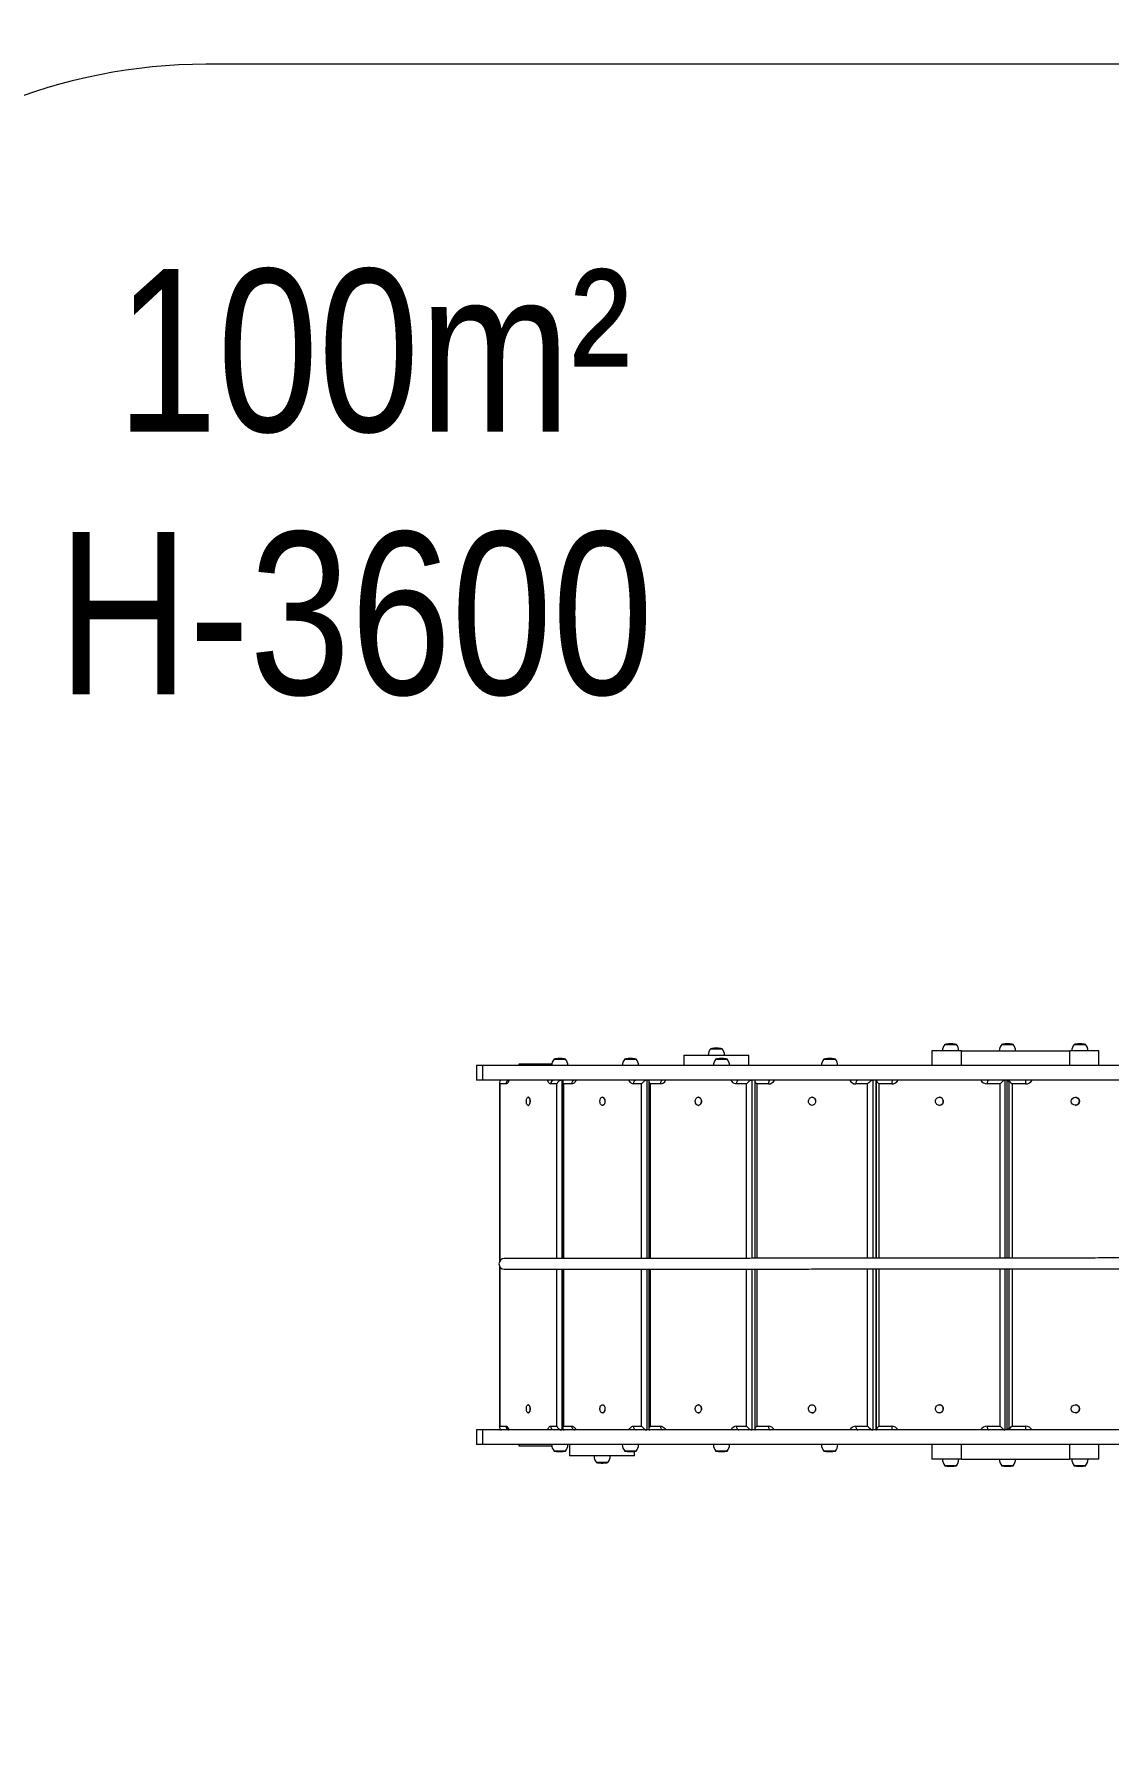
# Model space of a CAD drawing. Header units: millimetres. Extents: x -7447 to 8662, y -5576 to 6370.
# Drawn here: x -4359 to -2375, y 957 to 4134 of the extents above; entities that cross this region are included whole.
import ezdxf

# ---------------------------------------------------------------- set-up
doc = ezdxf.new("R2010")
doc.units = ezdxf.units.MM
for name, color, linetype in [('DiKom', 7, 'Continuous'), ('DIKOM_ЗОНА', 80, 'Continuous'), ('DIKOM_ОБЪЕКТ', 7, 'Continuous'), ('DIKOM_РАЗМЕР_ОБЪЕКТА', 7, 'Continuous')]:
    doc.layers.add(name, color=color, linetype=linetype)
doc.styles.add('style1', font='arial.ttf', dxfattribs={"width": 0.8})
doc.dimstyles.new('1-50', dxfattribs={"dimtxt": 300, "dimasz": 200, "dimexe": 100, "dimexo": 0, "dimgap": 100, "dimtad": 1, "dimdec": 0, "dimtxsty": 'style1', "dimcen": 0, "dimclrd": 7, "dimclre": 7, "dimadec": 1, "dimazin": 2, "dimtfac": 1, "dimtdec": 0, "dimtmove": 1, "dimatfit": 3, "dimfxl": 0, "dimlwd": 25, "dimlwe": 18, "dimarcsym": 0})

# ---------------------------------------------------------------- blocks, each defined once
blk = doc.blocks.new('*D10')
at = {"color": 7, "linetype": 'Continuous', "lineweight": 18, "transparency": 16777216}
for p, q in [((-5489.7, 240.8), (-5489.7, 4573.5)), ((4778.2, -2126.8), (4778.2, 4573.5))]:
    blk.add_line(p, q, dxfattribs=at)
at = {"color": 7, "linetype": 'Continuous', "lineweight": 25, "transparency": 16777216}
blk.add_line((4578.2, 4473.5), (-5289.7, 4473.5), dxfattribs=at)
at = {"color": 7, "linetype": 'Continuous', "transparency": 16777216}
for points in [[(-5289.7, 4506.8), (-5289.7, 4440.2), (-5489.7, 4473.5)], [(4578.2, 4506.8), (4578.2, 4440.2), (4778.2, 4473.5)]]:
    blk.add_solid(points, dxfattribs=at)
at = {"layer": 'Defpoints', "color": 0, "linetype": 'Continuous', "transparency": 16777216}
for p in [(-5489.7, 4473.5), (-5489.7, 240.8), (4778.2, -2126.8)]:
    blk.add_point(p, dxfattribs=at)
at = {"color": 0, "linetype": 'Continuous', "lineweight": 15, "transparency": 16777216, "insert": (-777.3, 4726.8), "char_height": 300, "attachment_point": 5, "style": 'style1'}
blk.add_mtext('10300', dxfattribs=at)
blk = doc.blocks.new('*D12')
at = {"layer": 'Defpoints', "color": 0, "transparency": 16777216}
for p in [(-7446.9, 5919.7), (-7446.9, 736.9), (6905.5, -2412.7)]:
    blk.add_point(p, dxfattribs=at)
at = {"layer": 'DiKom', "color": 7, "lineweight": 18, "transparency": 16777216}
for p, q in [((-7446.9, 736.9), (-7446.9, 6019.7)), ((6905.5, -2412.7), (6905.5, 6019.7))]:
    blk.add_line(p, q, dxfattribs=at)
at = {"layer": 'DiKom', "color": 7, "lineweight": 25, "transparency": 16777216}
blk.add_line((6705.5, 5919.7), (-7246.9, 5919.7), dxfattribs=at)
at = {"layer": 'DiKom', "color": 7, "transparency": 16777216}
for points in [[(-7246.9, 5953.1), (-7246.9, 5886.4), (-7446.9, 5919.7)], [(6705.5, 5953.1), (6705.5, 5886.4), (6905.5, 5919.7)]]:
    blk.add_solid(points, dxfattribs=at)
at = {"layer": 'DiKom', "color": 0, "transparency": 16777216, "insert": (-918.3, 6173), "char_height": 300, "attachment_point": 5, "style": 'style1'}
blk.add_mtext('14300', dxfattribs=at)

msp = doc.modelspace()

# ---------------------------------------------------------------- linework, layer by layer
at = {"layer": 'DIKOM_ЗОНА', "color": 3, "lineweight": 15}
msp.add_lwpolyline([(157.5, -4749, -0.364261), (-827.5, -5576.4), (-2805.5, -5576.4, -0.414214), (-3805.5, -4576.4), (-3805.5, -3979.7, 0.191927), (-4079.6, -3291.9, -0.113278), (-4493.2, -2590.6, 0.326818), (-5446.4, -1893.1), (-6446.9, -1893.1, -0.414214), (-7446.9, -893.1), (-7446.9, 736.9, -0.414214), (-6446.9, 1736.9), (-6042.4, 1736.9, 0.414214), (-5042.4, 2736.9), (-5042.4, 3079.9, -0.414214), (-4042.4, 4079.9), (46.4, 4079.9, 0.279007)], format="xyb", dxfattribs=at)
at = {"layer": 'DIKOM_ОБЪЕКТ', "color": 7, "linetype": 'Continuous', "lineweight": 15}
for p, q in [((-3110.1, 2261), (-3088.5, 2261)), ((-3097.8, 2262), (-3100.7, 2262)), ((-2701.3, 2256.9), (-2701.3, 2229.9)), ((-2646.2, 2256.9), (-2701.3, 2256.9)), ((-2677.3, 2268.9), (-2667, 2268.9)), ((-2665.1, 2270), (-2668, 2270)), ((-2667, 2268.9), (-2655.7, 2268.9)), ((-2646.2, 2229.9), (-2646.2, 2256.9)), ((-2646.2, 2256.9), (-2446.4, 2256.9)), ((-2572.5, 2268.9), (-2563, 2268.9)), ((-2560.2, 2270), (-2563.2, 2270)), ((-2563, 2268.9), (-2550.9, 2268.9)), ((-2446.4, 2229.9), (-2446.4, 2256.9)), ((-2393.1, 2256.9), (-2446.4, 2256.9)), ((-2438.7, 2268.9), (-2429.2, 2268.9)), ((-2426.4, 2270), (-2429.3, 2270)), ((-2429.2, 2268.9), (-2417.1, 2268.9)), ((-2393.1, 2229.9), (-2393.1, 2256.9)), ((-3542.4, 2229.9), (-3542.4, 2202.9)), ((-3530.8, 2229.9), (-3542.4, 2229.9)), ((-3530.8, 2202.9), (-3530.8, 2229.9)), ((-2329.3, 2229.9), (-3530.8, 2229.9)), ((-3463.4, 2232.9), (-3403.2, 2232.9)), ((-3463.4, 2229.9), (-3463.4, 2232.9)), ((-3399.2, 2241.9), (-3389.3, 2241.9)), ((-3387, 2243), (-3389.9, 2243)), ((-3389.3, 2241.9), (-3377.6, 2241.9)), ((-3268.9, 2241.9), (-3260.2, 2241.9)), ((-3260.2, 2241.9), (-3247.3, 2241.9)), ((-3256.6, 2243), (-3259.6, 2243)), ((-3159.3, 2249), (-3159.3, 2229.9)), ((-3159.3, 2249), (-3155.4, 2249)), ((-3155.4, 2249), (-3039.3, 2249)), ((-3100.6, 2241.9), (-3088.7, 2241.9)), ((-3088.3, 2243), (-3091.3, 2243)), ((-3088.7, 2241.9), (-3079, 2241.9)), ((-3039.3, 2229.9), (-3039.3, 2249)), ((-2900.9, 2241.9), (-2892.8, 2241.9)), ((-2892.8, 2241.9), (-2879.3, 2241.9)), ((-2888.6, 2243), (-2891.5, 2243)), ((-3530.8, 2202.9), (-3542.4, 2202.9)), ((-2329.3, 2202.9), (-3530.8, 2202.9)), ((-3499.8, 2199), (-3499.8, 1868.1)), ((-3488, 2195.9), (-3499.1, 2195.9)), ((-3499.1, 2195.9), (-3499.1, 1869.3)), ((-3394.2, 2195.9), (-3405.3, 2195.9)), ((-3394.2, 1873.6), (-3394.2, 2195.9)), ((-3384.8, 2202.9), (-3384.8, 1873.6)), ((-3383.1, 2200.2), (-3383.1, 1873.6)), ((-3366.4, 2195.9), (-3381.7, 2195.9)), ((-3381.7, 2195.9), (-3381.7, 1873.6)), ((-3237.4, 2195.9), (-3252.7, 2195.9)), ((-3237.4, 1873.7), (-3237.4, 2195.9)), ((-3227.6, 2202.9), (-3227.6, 1873.8)), ((-3223.9, 2201.2), (-3223.9, 1873.8)), ((-3202.7, 2195.9), (-3221.5, 2195.9)), ((-3221.5, 2195.9), (-3221.5, 1873.8)), ((-3043.6, 2195.9), (-3062.4, 2195.9)), ((-3043.6, 1873.9), (-3043.6, 2195.9)), ((-3033.7, 2202.9), (-3033.7, 1873.9)), ((-3028.3, 2202), (-3028.3, 1873.9)), ((-3003.1, 2195.9), (-3024.8, 2195.9)), ((-3024.8, 2195.9), (-3024.8, 1873.9)), ((-2820, 2195.9), (-2841.7, 2195.9)), ((-2820, 1874.1), (-2820, 2195.9)), ((-2810.4, 2202.9), (-2810.4, 1874.2)), ((-2804, 1874.2), (-2804, 2202.9)), ((-2803.9, 2202.6), (-2803.9, 1874.2)), ((-2775.4, 2195.9), (-2799.1, 2195.9)), ((-2799.1, 2195.9), (-2799.1, 1874.2)), ((-2575.3, 2195.9), (-2599.1, 2195.9)), ((-2575.3, 1874.4), (-2575.3, 2195.9)), ((-2566.5, 2202.9), (-2566.5, 1874.4)), ((-2562.4, 1874.4), (-2562.4, 2202.9)), ((-2562, 1874.4), (-2562, 2202.6)), ((-2562, 2202.6), (-2559.3, 2202.6)), ((-2559.3, 2202.9), (-2559.3, 1874.4)), ((-2528.4, 2195.9), (-2553.2, 2195.9)), ((-2553.2, 2195.9), (-2553.2, 1874.4)), ((-3446.6, 2171.4), (-3446.9, 2171.4)), ((-3309.6, 2171.4), (-3309.8, 2171.4)), ((-3132.5, 2171.4), (-3132.7, 2171.4)), ((-2922.4, 2171.4), (-2922.6, 2171.4)), ((-2687.2, 2171.4), (-2687.3, 2171.4)), ((-2436.2, 2171.4), (-2436.2, 2171.4)), ((-3446.9, 2156.4), (-3446.6, 2156.4)), ((-3309.8, 2156.4), (-3309.6, 2156.4)), ((-3132.7, 2156.4), (-3132.5, 2156.4)), ((-2922.6, 2156.4), (-2922.4, 2156.4)), ((-2687.3, 2156.4), (-2687.2, 2156.4)), ((-2436.2, 2156.4), (-2436.2, 2156.4)), ((-3499.8, 1859.1), (-3499.8, 1560.8)), ((-3499.1, 1857.9), (-3499.1, 1563.9)), ((-3394.2, 1563.9), (-3394.2, 1853.8)), ((-3384.8, 1853.8), (-3384.8, 1556.9)), ((-3383.1, 1853.8), (-3383.1, 1559.7)), ((-3381.7, 1853.8), (-3381.7, 1563.9)), ((-3237.4, 1563.9), (-3237.4, 1853.9)), ((-3227.6, 1854), (-3227.6, 1556.9)), ((-3223.9, 1854), (-3223.9, 1558.7)), ((-3221.5, 1854), (-3221.5, 1563.9)), ((-3043.6, 1563.9), (-3043.6, 1854.1)), ((-3033.7, 1854.1), (-3033.7, 1556.9)), ((-3028.3, 1854.1), (-3028.3, 1557.9)), ((-3024.8, 1854.1), (-3024.8, 1563.9)), ((-2820, 1563.9), (-2820, 1854.3)), ((-2810.4, 1854.4), (-2810.4, 1556.9)), ((-2804, 1556.9), (-2804, 1854.4)), ((-2803.9, 1854.4), (-2803.9, 1557.3)), ((-2799.1, 1854.4), (-2799.1, 1563.9)), ((-2575.3, 1563.9), (-2575.3, 1854.6)), ((-2566.5, 1854.6), (-2566.5, 1556.9)), ((-2562.4, 1556.9), (-2562.4, 1854.6)), ((-2562, 1557.3), (-2562, 1854.6)), ((-2559.3, 1854.6), (-2559.3, 1557)), ((-2553.2, 1854.6), (-2553.2, 1563.9)), ((-3446.6, 1603.4), (-3446.9, 1603.4)), ((-3309.6, 1603.4), (-3309.8, 1603.4)), ((-3132.5, 1603.4), (-3132.7, 1603.4)), ((-2922.4, 1603.4), (-2922.6, 1603.4)), ((-2687.2, 1603.4), (-2687.3, 1603.4)), ((-2436.2, 1603.4), (-2436.2, 1603.4)), ((-3542.4, 1556.9), (-3542.4, 1529.9)), ((-3530.8, 1556.9), (-3542.4, 1556.9)), ((-3530.8, 1529.9), (-3530.8, 1556.9)), ((-2329.3, 1556.9), (-3530.8, 1556.9)), ((-3499.1, 1563.9), (-3488, 1563.9)), ((-3446.9, 1588.4), (-3446.6, 1588.4)), ((-3405.3, 1563.9), (-3394.2, 1563.9)), ((-3381.7, 1563.9), (-3366.4, 1563.9)), ((-3309.8, 1588.4), (-3309.6, 1588.4)), ((-3252.7, 1563.9), (-3237.4, 1563.9)), ((-3221.5, 1563.9), (-3202.7, 1563.9)), ((-3132.7, 1588.4), (-3132.5, 1588.4)), ((-3062.4, 1563.9), (-3043.6, 1563.9)), ((-3024.8, 1563.9), (-3003.1, 1563.9)), ((-2922.6, 1588.4), (-2922.4, 1588.4)), ((-2841.7, 1563.9), (-2820, 1563.9)), ((-2799.1, 1563.9), (-2775.4, 1563.9)), ((-2687.3, 1588.4), (-2687.2, 1588.4)), ((-2599.1, 1563.9), (-2575.3, 1563.9)), ((-2559.3, 1557.3), (-2562, 1557.3)), ((-2553.2, 1563.9), (-2528.4, 1563.9)), ((-2436.2, 1588.4), (-2436.2, 1588.4)), ((-3530.8, 1529.9), (-3542.4, 1529.9)), ((-2329.3, 1529.9), (-3530.8, 1529.9)), ((-3463.4, 1526.9), (-3463.4, 1529.9)), ((-3403.2, 1526.9), (-3463.4, 1526.9)), ((-3370.3, 1529.9), (-3370.3, 1508.9)), ((-2701.3, 1529.9), (-2701.3, 1502.9)), ((-2646.2, 1502.9), (-2646.2, 1529.9)), ((-2446.4, 1502.9), (-2446.4, 1529.9)), ((-2393.1, 1502.9), (-2393.1, 1529.9)), ((-3377.6, 1517.9), (-3399.2, 1517.9)), ((-3389.9, 1516.9), (-3387, 1516.9)), ((-3250.3, 1508.9), (-3370.3, 1508.9)), ((-3299.5, 1496.9), (-3321.1, 1496.9)), ((-3311.8, 1495.9), (-3308.8, 1495.9)), ((-3247.3, 1517.9), (-3268.9, 1517.9)), ((-3259.6, 1516.9), (-3256.6, 1516.9)), ((-3250.3, 1508.9), (-3250.3, 1517.4)), ((-3079, 1517.9), (-3100.6, 1517.9)), ((-3091.3, 1516.9), (-3088.3, 1516.9)), ((-2879.3, 1517.9), (-2900.9, 1517.9)), ((-2891.5, 1516.9), (-2888.6, 1516.9)), ((-2646.2, 1502.9), (-2701.3, 1502.9)), ((-2646.2, 1502.9), (-2446.4, 1502.9)), ((-2393.1, 1502.9), (-2446.4, 1502.9)), ((-2655.7, 1490.9), (-2677.3, 1490.9)), ((-2668, 1489.9), (-2665.1, 1489.9)), ((-2550.9, 1490.9), (-2572.5, 1490.9)), ((-2563.2, 1489.9), (-2560.2, 1489.9)), ((-2417.1, 1490.9), (-2438.7, 1490.9)), ((-2429.3, 1489.9), (-2426.4, 1489.9))]:
    msp.add_line(p, q, dxfattribs=at)
at = {"layer": 'DIKOM_ОБЪЕКТ', "color": 7, "linetype": 'Continuous', "lineweight": 15, "flags": 128}
for points in [[(-3482.3, 2202.9), (-3482.6, 2202.1), (-3483.3, 2200.3), (-3484.1, 2198.8), (-3485, 2197.6), (-3485.9, 2196.7), (-3486.9, 2196.1), (-3488, 2195.9)], [(-3405.3, 2195.9), (-3406.3, 2196.1), (-3407.3, 2196.7), (-3408.3, 2197.6), (-3409.2, 2198.8), (-3410, 2200.3), (-3410.7, 2202.1), (-3410.9, 2202.9)], [(-3360.8, 2202.9), (-3361.9, 2202.8), (-3363, 2202.4), (-3363.9, 2201.8), (-3364.8, 2200.9), (-3365.5, 2199.8), (-3366, 2198.6), (-3366.3, 2197.3), (-3366.4, 2195.9)], [(-3358.6, 2202.9), (-3359, 2202.1), (-3359.9, 2200.3), (-3361, 2198.8), (-3362.2, 2197.6), (-3363.6, 2196.7), (-3365, 2196.1), (-3366.4, 2195.9)], [(-3252.7, 2195.9), (-3254.2, 2196.1), (-3255.6, 2196.7), (-3256.9, 2197.6), (-3258.1, 2198.8), (-3259.2, 2200.3), (-3260.1, 2202.1), (-3260.5, 2202.9)], [(-3247.2, 2202.9), (-3248.3, 2202.8), (-3249.3, 2202.4), (-3250.3, 2201.8), (-3251.1, 2200.9), (-3251.8, 2199.8), (-3252.3, 2198.6), (-3252.6, 2197.3), (-3252.7, 2195.9)], [(-3198.1, 2202.9), (-3199, 2202.8), (-3199.8, 2202.4), (-3200.6, 2201.8), (-3201.3, 2200.9), (-3201.9, 2199.8), (-3202.3, 2198.6), (-3202.6, 2197.3), (-3202.7, 2195.9)], [(-3062.4, 2195.9), (-3064.2, 2196.1), (-3065.9, 2196.7), (-3067.5, 2197.6), (-3069, 2198.8), (-3070.4, 2200.3), (-3071.6, 2202.1), (-3072, 2202.9)], [(-3057.8, 2202.9), (-3058.7, 2202.8), (-3059.6, 2202.4), (-3060.4, 2201.8), (-3061.1, 2200.9), (-3061.6, 2199.8), (-3062.1, 2198.6), (-3062.3, 2197.3), (-3062.4, 2195.9)], [(-2999.6, 2202.9), (-3000.3, 2202.8), (-3001, 2202.4), (-3001.6, 2201.8), (-3002.1, 2200.9), (-3002.5, 2199.8), (-3002.8, 2198.6), (-3003, 2197.3), (-3003.1, 2195.9)], [(-2838.2, 2202.9), (-2838.9, 2202.8), (-2839.5, 2202.4), (-2840.1, 2201.8), (-2840.7, 2200.9), (-2841.1, 2199.8), (-2841.4, 2198.6), (-2841.6, 2197.3), (-2841.7, 2195.9)], [(-2773.2, 2202.9), (-2773.6, 2202.8), (-2774.1, 2202.4), (-2774.4, 2201.8), (-2774.8, 2200.9), (-2775.1, 2199.8), (-2775.3, 2198.6), (-2775.4, 2197.3), (-2775.4, 2195.9)], [(-2596.8, 2202.9), (-2597.3, 2202.8), (-2597.7, 2202.4), (-2598.1, 2201.8), (-2598.4, 2200.9), (-2598.7, 2199.8), (-2598.9, 2198.6), (-2599, 2197.3), (-2599.1, 2195.9)], [(-2527.5, 2202.9), (-2527.7, 2202.8), (-2527.9, 2202.4), (-2528, 2201.8), (-2528.2, 2200.9), (-2528.3, 2199.8), (-2528.4, 2198.6), (-2528.4, 2197.3), (-2528.4, 2195.9)], [(-3443.7, 2165.8), (-3443.6, 2164.2), (-3443.7, 2162.6), (-3443.9, 2161), (-3444.2, 2159.6), (-3444.7, 2158.4), (-3445.3, 2157.4), (-3445.9, 2156.8), (-3446.6, 2156.5), (-3447.4, 2156.5), (-3448.1, 2156.9), (-3448.7, 2157.6), (-3449.3, 2158.6), (-3449.7, 2159.8), (-3450.1, 2161.3), (-3450.2, 2162.9), (-3450.3, 2164.5), (-3450.1, 2166.1), (-3449.8, 2167.6), (-3449.4, 2168.9), (-3448.9, 2170), (-3448.3, 2170.8), (-3447.6, 2171.3), (-3446.9, 2171.4), (-3446.1, 2171.2), (-3445.5, 2170.7), (-3444.9, 2169.8), (-3444.3, 2168.7), (-3444, 2167.3), (-3443.7, 2165.8)], [(-3446.6, 2171.4), (-3446.6, 2171.4), (-3445.9, 2171.2), (-3445.2, 2170.7), (-3444.6, 2169.8), (-3444, 2168.7), (-3443.7, 2167.3), (-3443.4, 2165.8)], [(-3443.4, 2165.8), (-3443.3, 2164.2), (-3443.4, 2162.6), (-3443.6, 2161), (-3443.9, 2159.6), (-3444.4, 2158.4), (-3445, 2157.4), (-3445.6, 2156.8), (-3446.3, 2156.5), (-3446.6, 2156.4)], [(-3306.2, 2168.5), (-3305.7, 2167.2), (-3305.4, 2165.6), (-3305.2, 2164), (-3305.3, 2162.4), (-3305.6, 2160.9), (-3306.1, 2159.5), (-3306.8, 2158.3), (-3307.6, 2157.3), (-3308.5, 2156.7), (-3309.5, 2156.4), (-3310.5, 2156.5), (-3311.5, 2156.9), (-3312.3, 2157.7), (-3313.1, 2158.7), (-3313.7, 2160), (-3314.1, 2161.5), (-3314.4, 2163), (-3314.4, 2164.7), (-3314.2, 2166.2), (-3313.8, 2167.7), (-3313.2, 2169), (-3312.4, 2170.1), (-3311.6, 2170.9), (-3310.6, 2171.3), (-3309.6, 2171.4), (-3308.6, 2171.2), (-3307.7, 2170.6), (-3306.9, 2169.7), (-3306.2, 2168.5)], [(-3305.9, 2168.5), (-3305.4, 2167.2), (-3305.1, 2165.6), (-3305, 2164), (-3305.1, 2162.4), (-3305.4, 2160.9), (-3305.9, 2159.5), (-3306.5, 2158.3), (-3307.4, 2157.3), (-3308.3, 2156.7), (-3309.3, 2156.4), (-3309.6, 2156.4)], [(-3128.2, 2168.4), (-3127.6, 2166.9), (-3127.2, 2165.4), (-3127.1, 2163.8), (-3127.2, 2162.2), (-3127.7, 2160.7), (-3128.3, 2159.3), (-3129.2, 2158.1), (-3130.2, 2157.2), (-3131.3, 2156.7), (-3132.5, 2156.4), (-3133.8, 2156.6), (-3134.9, 2157), (-3136, 2157.8), (-3136.9, 2158.9), (-3137.6, 2160.2), (-3138.1, 2161.7), (-3138.4, 2163.3), (-3138.4, 2164.9), (-3138.1, 2166.5), (-3137.5, 2167.9), (-3136.8, 2169.2), (-3135.8, 2170.2), (-3134.7, 2171), (-3133.6, 2171.4), (-3132.3, 2171.4), (-3131.1, 2171.1), (-3130, 2170.5), (-3129, 2169.6), (-3128.2, 2168.4)], [(-3128, 2168.4), (-3127.3, 2166.9), (-3127, 2165.4), (-3126.9, 2163.8), (-3127, 2162.2), (-3127.4, 2160.7), (-3128.1, 2159.3), (-3128.9, 2158.1), (-3130, 2157.2), (-3131.1, 2156.7), (-3132.3, 2156.4), (-3132.5, 2156.4)], [(-2917.2, 2168.2), (-2916.5, 2166.8), (-2916.1, 2165.3), (-2916, 2163.6), (-2916.3, 2162), (-2916.8, 2160.5), (-2917.5, 2159.2), (-2918.5, 2158), (-2919.7, 2157.2), (-2921.1, 2156.6), (-2922.5, 2156.4), (-2923.9, 2156.6), (-2925.2, 2157.1), (-2926.4, 2157.9), (-2927.4, 2159), (-2928.3, 2160.3), (-2928.8, 2161.8), (-2929, 2163.4), (-2929, 2165), (-2928.6, 2166.6), (-2928, 2168), (-2927.1, 2169.3), (-2926, 2170.3), (-2924.7, 2171), (-2923.4, 2171.4), (-2922, 2171.4), (-2920.6, 2171.1), (-2919.3, 2170.4), (-2918.2, 2169.5), (-2917.2, 2168.2)], [(-2917.1, 2168.2), (-2916.4, 2166.8), (-2916, 2165.3), (-2915.9, 2163.6), (-2916.1, 2162), (-2916.6, 2160.5), (-2917.4, 2159.2), (-2918.4, 2158), (-2919.6, 2157.2), (-2920.9, 2156.6), (-2922.3, 2156.4), (-2922.4, 2156.4)], [(-2680.3, 2164.9), (-2680.3, 2163.3), (-2680.6, 2161.7), (-2681.2, 2160.2), (-2682.1, 2158.9), (-2683.2, 2157.8), (-2684.6, 2157), (-2686.1, 2156.6), (-2687.6, 2156.4), (-2689.1, 2156.7), (-2690.6, 2157.2), (-2691.9, 2158.1), (-2692.9, 2159.3), (-2693.7, 2160.7), (-2694.3, 2162.2), (-2694.5, 2163.8), (-2694.3, 2165.4), (-2693.9, 2167), (-2693.1, 2168.4), (-2692.1, 2169.6), (-2690.8, 2170.5), (-2689.4, 2171.1), (-2687.9, 2171.4), (-2686.3, 2171.4), (-2684.8, 2170.9), (-2683.5, 2170.2), (-2682.3, 2169.2), (-2681.3, 2167.9), (-2680.7, 2166.5), (-2680.3, 2164.9)], [(-3443.7, 1594.1), (-3444, 1592.6), (-3444.3, 1591.2), (-3444.9, 1590.1), (-3445.5, 1589.2), (-3446.1, 1588.6), (-3446.9, 1588.4), (-3447.6, 1588.6), (-3448.3, 1589.1), (-3448.9, 1589.9), (-3449.4, 1591), (-3449.8, 1592.3), (-3450.1, 1593.8), (-3450.3, 1595.4), (-3450.2, 1597), (-3450.1, 1598.6), (-3449.7, 1600), (-3449.3, 1601.3), (-3448.7, 1602.3), (-3448.1, 1603), (-3447.4, 1603.4), (-3446.6, 1603.4), (-3445.9, 1603.1), (-3445.3, 1602.4), (-3444.7, 1601.5), (-3444.2, 1600.3), (-3443.9, 1598.8), (-3443.7, 1597.3), (-3443.6, 1595.7), (-3443.7, 1594.1)], [(-3446.6, 1603.4), (-3446.3, 1603.4), (-3445.6, 1603.1), (-3445, 1602.4), (-3444.4, 1601.5), (-3443.9, 1600.3), (-3443.6, 1598.8), (-3443.4, 1597.3), (-3443.3, 1595.7), (-3443.4, 1594.1)], [(-3443.4, 1594.1), (-3443.7, 1592.6), (-3444, 1591.2), (-3444.6, 1590.1), (-3445.2, 1589.2), (-3445.9, 1588.6), (-3446.6, 1588.4), (-3446.6, 1588.4)], [(-3306.2, 1591.3), (-3306.9, 1590.2), (-3307.7, 1589.3), (-3308.6, 1588.7), (-3309.6, 1588.4), (-3310.6, 1588.5), (-3311.6, 1589), (-3312.4, 1589.8), (-3313.2, 1590.8), (-3313.8, 1592.1), (-3314.2, 1593.6), (-3314.4, 1595.2), (-3314.4, 1596.8), (-3314.1, 1598.4), (-3313.7, 1599.9), (-3313.1, 1601.2), (-3312.3, 1602.2), (-3311.5, 1602.9), (-3310.5, 1603.3), (-3309.5, 1603.4), (-3308.5, 1603.1), (-3307.6, 1602.5), (-3306.8, 1601.6), (-3306.1, 1600.4), (-3305.6, 1599), (-3305.3, 1597.5), (-3305.2, 1595.8), (-3305.4, 1594.2), (-3305.7, 1592.7), (-3306.2, 1591.3)], [(-3309.6, 1603.4), (-3309.3, 1603.4), (-3308.3, 1603.1), (-3307.4, 1602.5), (-3306.5, 1601.6), (-3305.9, 1600.4), (-3305.4, 1599), (-3305.1, 1597.5), (-3305, 1595.8), (-3305.1, 1594.2), (-3305.4, 1592.7), (-3305.9, 1591.3)], [(-3128.2, 1591.5), (-3129, 1590.3), (-3130, 1589.4), (-3131.1, 1588.7), (-3132.3, 1588.5), (-3133.6, 1588.5), (-3134.7, 1588.9), (-3135.8, 1589.6), (-3136.8, 1590.7), (-3137.5, 1591.9), (-3138.1, 1593.4), (-3138.4, 1595), (-3138.4, 1596.6), (-3138.1, 1598.2), (-3137.6, 1599.7), (-3136.9, 1601), (-3136, 1602.1), (-3134.9, 1602.8), (-3133.8, 1603.3), (-3132.5, 1603.4), (-3131.3, 1603.2), (-3130.2, 1602.6), (-3129.2, 1601.7), (-3128.3, 1600.6), (-3127.7, 1599.2), (-3127.2, 1597.7), (-3127.1, 1596.1), (-3127.2, 1594.5), (-3127.6, 1592.9), (-3128.2, 1591.5)], [(-3132.5, 1603.4), (-3132.3, 1603.4), (-3131.1, 1603.2), (-3130, 1602.6), (-3128.9, 1601.7), (-3128.1, 1600.6), (-3127.4, 1599.2), (-3127, 1597.7), (-3126.9, 1596.1), (-3127, 1594.5), (-3127.3, 1592.9), (-3128, 1591.5)], [(-2917.2, 1591.6), (-2918.2, 1590.4), (-2919.3, 1589.4), (-2920.6, 1588.8), (-2922, 1588.5), (-2923.4, 1588.5), (-2924.7, 1588.9), (-2926, 1589.6), (-2927.1, 1590.6), (-2928, 1591.8), (-2928.6, 1593.3), (-2929, 1594.8), (-2929, 1596.5), (-2928.8, 1598.1), (-2928.3, 1599.5), (-2927.4, 1600.9), (-2926.4, 1602), (-2925.2, 1602.8), (-2923.9, 1603.3), (-2922.5, 1603.4), (-2921.1, 1603.2), (-2919.7, 1602.7), (-2918.5, 1601.8), (-2917.5, 1600.7), (-2916.8, 1599.3), (-2916.3, 1597.8), (-2916, 1596.2), (-2916.1, 1594.6), (-2916.5, 1593), (-2917.2, 1591.6)], [(-2922.4, 1603.4), (-2922.3, 1603.4), (-2920.9, 1603.2), (-2919.6, 1602.7), (-2918.4, 1601.8), (-2917.4, 1600.7), (-2916.6, 1599.3), (-2916.1, 1597.8), (-2915.9, 1596.2), (-2916, 1594.6), (-2916.4, 1593), (-2917.1, 1591.6)], [(-2680.3, 1595), (-2680.7, 1593.4), (-2681.3, 1591.9), (-2682.3, 1590.7), (-2683.5, 1589.6), (-2684.8, 1588.9), (-2686.3, 1588.5), (-2687.9, 1588.5), (-2689.4, 1588.7), (-2690.8, 1589.4), (-2692.1, 1590.3), (-2693.1, 1591.5), (-2693.9, 1592.9), (-2694.3, 1594.5), (-2694.5, 1596.1), (-2694.3, 1597.7), (-2693.7, 1599.2), (-2692.9, 1600.6), (-2691.9, 1601.7), (-2690.6, 1602.6), (-2689.1, 1603.2), (-2687.6, 1603.4), (-2686.1, 1603.3), (-2684.6, 1602.8), (-2683.2, 1602.1), (-2682.1, 1601), (-2681.2, 1599.7), (-2680.6, 1598.2), (-2680.3, 1596.6), (-2680.3, 1595)], [(-3488, 1563.9), (-3486.9, 1563.7), (-3485.9, 1563.2), (-3485, 1562.3), (-3484.1, 1561.1), (-3483.3, 1559.5), (-3482.6, 1557.7), (-3482.3, 1556.9)], [(-3410.9, 1556.9), (-3410.7, 1557.7), (-3410, 1559.5), (-3409.2, 1561.1), (-3408.3, 1562.3), (-3407.3, 1563.2), (-3406.3, 1563.7), (-3405.3, 1563.9)], [(-3366.4, 1563.9), (-3366.3, 1562.6), (-3366, 1561.3), (-3365.5, 1560), (-3364.8, 1559), (-3363.9, 1558.1), (-3363, 1557.5), (-3361.9, 1557.1), (-3360.8, 1556.9)], [(-3366.4, 1563.9), (-3365, 1563.7), (-3363.6, 1563.2), (-3362.2, 1562.3), (-3361, 1561.1), (-3359.9, 1559.5), (-3359, 1557.7), (-3358.6, 1556.9)], [(-3260.5, 1556.9), (-3260.1, 1557.7), (-3259.2, 1559.5), (-3258.1, 1561.1), (-3256.9, 1562.3), (-3255.6, 1563.2), (-3254.2, 1563.7), (-3252.7, 1563.9)], [(-3252.7, 1563.9), (-3252.6, 1562.6), (-3252.3, 1561.3), (-3251.8, 1560), (-3251.1, 1559), (-3250.3, 1558.1), (-3249.3, 1557.5), (-3248.3, 1557.1), (-3247.2, 1556.9)], [(-3202.7, 1563.9), (-3202.6, 1562.6), (-3202.3, 1561.3), (-3201.9, 1560), (-3201.3, 1559), (-3200.6, 1558.1), (-3199.8, 1557.5), (-3199, 1557.1), (-3198.1, 1556.9)], [(-3202.7, 1563.9), (-3200.9, 1563.7), (-3199.2, 1563.2), (-3197.5, 1562.3), (-3196, 1561.1), (-3194.7, 1559.5), (-3193.5, 1557.7), (-3193.1, 1556.9)], [(-3062.4, 1563.9), (-3062.3, 1562.6), (-3062.1, 1561.3), (-3061.6, 1560), (-3061.1, 1559), (-3060.4, 1558.1), (-3059.6, 1557.5), (-3058.7, 1557.1), (-3057.8, 1556.9)], [(-3003.1, 1563.9), (-3003, 1562.6), (-3002.8, 1561.3), (-3002.5, 1560), (-3002.1, 1559), (-3001.6, 1558.1), (-3001, 1557.5), (-3000.3, 1557.1), (-2999.6, 1556.9)], [(-2841.7, 1563.9), (-2841.6, 1562.6), (-2841.4, 1561.3), (-2841.1, 1560), (-2840.7, 1559), (-2840.1, 1558.1), (-2839.5, 1557.5), (-2838.9, 1557.1), (-2838.2, 1556.9)], [(-2775.4, 1563.9), (-2775.4, 1562.6), (-2775.3, 1561.3), (-2775.1, 1560), (-2774.8, 1559), (-2774.4, 1558.1), (-2774.1, 1557.5), (-2773.6, 1557.1), (-2773.2, 1556.9)], [(-2599.1, 1563.9), (-2599, 1562.6), (-2598.9, 1561.3), (-2598.7, 1560), (-2598.4, 1559), (-2598.1, 1558.1), (-2597.7, 1557.5), (-2597.3, 1557.1), (-2596.8, 1556.9)], [(-2528.4, 1563.9), (-2528.4, 1562.6), (-2528.4, 1561.3), (-2528.3, 1560), (-2528.2, 1559), (-2528, 1558.1), (-2527.9, 1557.5), (-2527.7, 1557.1), (-2527.5, 1556.9)]]:
    msp.add_lwpolyline(points, dxfattribs=at)
at = {"layer": 'DIKOM_ОБЪЕКТ', "color": 7, "linetype": 'Continuous', "lineweight": 15}
for centre in [(-2436.2, 2164), (-2436.2, 1595.9)]:
    msp.add_circle(centre, 7.48, dxfattribs=at)
for centre, radius, start, end in [((-3095.6, 2248.8), 18.7, 139.3788, 179.5091), ((-3100.7, 2220.2), 41.8, 90, 102.8796), ((-3097.8, 2220.2), 41.8, 77.1204, 90), ((-3102.9, 2248.8), 18.7, 0.4909, 40.6212), ((-2662.9, 2256.8), 18.7, 139.3788, 179.5091), ((-2668, 2228.1), 41.8, 90, 102.8796), ((-2665.1, 2228.1), 41.8, 77.1204, 90), ((-2670.2, 2256.8), 18.7, 0.4909, 40.6212), ((-2558, 2256.8), 18.7, 139.3788, 179.5091), ((-2563.2, 2228.1), 41.8, 90, 102.8796), ((-2560.2, 2228.1), 41.8, 77.1204, 90), ((-2565.4, 2256.8), 18.7, 0.4909, 40.6212), ((-2424.2, 2256.8), 18.7, 139.3788, 179.5091), ((-2429.3, 2228.1), 41.8, 90, 102.8796), ((-2426.4, 2228.1), 41.8, 77.1204, 90), ((-2431.5, 2256.8), 18.7, 0.4909, 40.6212), ((-3384.8, 2229.8), 18.7, 139.3788, 179.5091), ((-3389.9, 2201.1), 41.8, 90, 102.8796), ((-3387, 2201.1), 41.8, 77.1204, 90), ((-3392.1, 2229.8), 18.7, 0.4909, 40.6212), ((-3254.4, 2229.8), 18.7, 139.3788, 179.5091), ((-3259.6, 2201.1), 41.8, 90, 102.8796), ((-3256.6, 2201.1), 41.8, 77.1204, 90), ((-3261.8, 2229.8), 18.7, 0.4909, 40.6212), ((-3086.1, 2229.8), 18.7, 139.3788, 179.5091), ((-3091.3, 2201.1), 41.8, 90, 102.8796), ((-3088.3, 2201.1), 41.8, 77.1204, 90), ((-3093.5, 2229.8), 18.7, 0.4909, 40.6212), ((-2886.4, 2229.8), 18.7, 139.3788, 179.5091), ((-2891.5, 2201.1), 41.8, 90, 102.8796), ((-2888.6, 2201.1), 41.8, 77.1204, 90), ((-2893.7, 2229.8), 18.7, 0.4909, 40.6212), ((-3481, 2196.1), 7, 113.4266, 181.5694), ((-3398.6, 2196.3), 6.67, 93.3212, 182.9745), ((-3203.3, 2206.9), 11, 273.595, 338.7858), ((-3003.4, 2208.6), 12.7, 271.5457, 333.3389), ((-2841.2, 2208.8), 12.9, 207.2392, 267.8764), ((-2775.6, 2210), 14.1, 270.5208, 329.8595), ((-2598.9, 2210.1), 14.1, 210.3447, 269.275), ((-2561.7, 2229.9), 28.3, 269.4082, 274.7956), ((-2528.4, 2210.8), 14.9, 270.0727, 328.0851), ((-3310, 2167.2), 4.3, 18.7367, 83.941), ((-3132.8, 2166.1), 5.36, 25.1429, 86.9265), ((-2922.5, 2165.1), 6.3, 29.5265, 88.6029), ((-2687.4, 2164.2), 7.27, 5.6944, 88.5514), ((-2687.5, 2163.8), 7.36, 271.7766, 8.5056), ((-2436.2, 2164), 7.45, 15.7715, 89.8561), ((-2436.2, 2163.9), 7.48, 270.2844, 16.2245), ((-3491, 1863.6), 9.9, 90.0152, 269.9986), ((-3309.9, 1592.6), 4.18, 275.0257, 342.299), ((-3132.8, 1593.7), 5.28, 272.5508, 335.3798), ((-2922.5, 1594.7), 6.26, 271.1663, 330.7062), ((-2687.5, 1596.1), 7.36, 351.4949, 88.2228), ((-2687.4, 1595.6), 7.22, 271.0459, 354.7104), ((-2436.2, 1595.9), 7.49, 343.8015, 89.6896), ((-2436.2, 1595.9), 7.45, 270.1488, 344.2261), ((-3481.1, 1563.7), 6.88, 177.7937, 247.4982), ((-3398.6, 1563.6), 6.67, 177.0256, 266.6777), ((-3061.7, 1552.9), 11, 93.5984, 158.7832), ((-3003.6, 1551), 12.9, 27.2403, 87.8741), ((-2841.3, 1551.2), 12.7, 91.5485, 153.3368), ((-2775.6, 1549.8), 14.1, 30.3447, 89.2742), ((-2598.9, 1549.9), 14.1, 90.5239, 149.8573), ((-2561.7, 1530), 28.3, 85.2044, 90.5918), ((-2528.4, 1549.1), 14.9, 31.9455, 89.8958), ((-3384.8, 1530.1), 18.7, 180.4909, 220.6212), ((-3392.1, 1530.1), 18.7, 319.3788, 359.5091), ((-3254.4, 1530.1), 18.7, 180.4909, 220.6212), ((-3261.8, 1530.1), 18.7, 319.3788, 359.5091), ((-3086.1, 1530.1), 18.7, 180.4909, 220.6212), ((-3093.5, 1530.1), 18.7, 319.3788, 359.5091), ((-2886.4, 1530.1), 18.7, 180.4909, 220.6212), ((-2893.7, 1530.1), 18.7, 319.3788, 359.5091), ((-3389.9, 1558.7), 41.8, 257.1204, 270), ((-3387, 1558.7), 41.8, 270, 282.8796), ((-3306.6, 1509.1), 18.7, 180.4909, 220.6212), ((-3311.8, 1537.7), 41.8, 257.1204, 270), ((-3308.8, 1537.7), 41.8, 270, 282.8796), ((-3314, 1509.1), 18.7, 319.3788, 359.5091), ((-3259.6, 1558.7), 41.8, 257.1204, 270), ((-3256.6, 1558.7), 41.8, 270, 282.8796), ((-3091.3, 1558.7), 41.8, 257.1204, 270), ((-3088.3, 1558.7), 41.8, 270, 282.8796), ((-2891.5, 1558.7), 41.8, 257.1204, 270), ((-2888.6, 1558.7), 41.8, 270, 282.8796), ((-2662.9, 1503.1), 18.7, 180.4909, 220.6212), ((-2670.2, 1503.1), 18.7, 319.3788, 359.5091), ((-2558, 1503.1), 18.7, 180.4909, 220.6212), ((-2565.4, 1503.1), 18.7, 319.3788, 359.5091), ((-2424.2, 1503.1), 18.7, 180.4909, 220.6212), ((-2431.5, 1503.1), 18.7, 319.3788, 359.5091), ((-2668, 1531.7), 41.8, 257.1204, 270), ((-2665.1, 1531.7), 41.8, 270, 282.8796), ((-2563.2, 1531.7), 41.8, 257.1204, 270), ((-2560.2, 1531.7), 41.8, 270, 282.8796), ((-2429.3, 1531.7), 41.8, 257.1204, 270), ((-2426.4, 1531.7), 41.8, 270, 282.8796)]:
    msp.add_arc(centre, radius, start, end, dxfattribs=at)
for centre, major_axis, ratio, start_param, end_param in [((-3492.8, 2195.9), (-5.95, 5.95), 0.620064, 5.728144, 7.29894), ((-3387.9, 2195.9), (-5.95, -5.95), 0.620064, 3.696634, 5.267431), ((-3376.1, 2195.9), (-6.28, 6.28), 0.491312, 5.826513, 7.397309), ((-3231.9, 2195.9), (-6.28, -6.28), 0.491312, 3.598265, 5.169062), ((-3216.9, 2195.9), (-6.56, 6.56), 0.374468, 5.924881, 7.495678), ((-3039, 2195.9), (-6.56, -6.56), 0.374468, 3.499897, 5.070693), ((-3021.3, 2195.9), (-6.76, 6.76), 0.265952, 6.02325, 7.594047), ((-2816.5, 2195.9), (-6.76, -6.76), 0.265952, 3.401528, 4.972324), ((-2796.9, 2195.9), (-6.91, 6.91), 0.162987, 6.121619, 7.692416), ((-2810, 2195.9), (-6.76, -6.76), 0.265952, 3.321145, 3.401528), ((-2573.1, 2195.9), (-6.91, -6.91), 0.162987, 3.303159, 4.873955), ((-2569, 2195.9), (-6.91, -6.91), 0.162987, 2.980027, 3.303159), ((-2552.3, 2195.9), (-6.99, 6.99), 0.063281, 6.219988, 7.790785), ((-3492.8, 1563.9), (-5.95, -5.95), 0.620064, 5.267431, 6.838227), ((-3387.9, 1563.9), (-5.95, 5.95), 0.620064, 1.015755, 2.586551), ((-3376.1, 1563.9), (-6.28, -6.28), 0.491312, 5.169062, 6.739858), ((-3231.9, 1563.9), (-6.28, 6.28), 0.491312, 1.114124, 2.68492), ((-3216.9, 1563.9), (-6.56, -6.56), 0.374468, 5.070693, 6.641489), ((-3039, 1563.9), (-6.56, 6.56), 0.374468, 1.212492, 2.783289), ((-3021.3, 1563.9), (-6.76, -6.76), 0.265952, 4.972324, 6.54312), ((-2816.5, 1563.9), (-6.76, 6.76), 0.265952, 1.310861, 2.881658), ((-2796.9, 1563.9), (-6.91, -6.91), 0.162987, 4.873955, 6.444751), ((-2810, 1563.9), (-6.76, 6.76), 0.265952, 2.881658, 2.96204), ((-2573.1, 1563.9), (-6.91, 6.91), 0.162987, 1.40923, 2.980027), ((-2569, 1563.9), (-6.91, 6.91), 0.162987, 2.980027, 3.303159), ((-2552.3, 1563.9), (-6.99, -6.99), 0.063281, 4.775586, 6.346382)]:
    msp.add_ellipse(centre, major_axis=major_axis, ratio=ratio, start_param=start_param, end_param=end_param, dxfattribs=at)
for points, knots in [([(-3483.5, 2202.9), (-3483.6, 2202.8), (-3483.8, 2202.4), (-3483.9, 2202.2), (-3483.9, 2202.2), (-3483.9, 2202.2)], [0, 0, 0, 0, 0.340857, 0.739692, 1, 1, 1, 1]), ([(-2272, 1874.7), (-2272.3, 1874.7), (-2273.8, 1874.7), (-2277.5, 1874.7), (-2283, 1874.7), (-2289.9, 1874.6), (-2297.5, 1874.6), (-2305.2, 1874.6), (-2312.3, 1874.6), (-2319.1, 1874.6), (-2325.6, 1874.6), (-2331.9, 1874.6), (-2337.5, 1874.6), (-2342.6, 1874.6), (-2347.3, 1874.6), (-2358.3, 1874.6), (-2375.6, 1874.6), (-2396.3, 1874.5), (-2414.2, 1874.5), (-2429.1, 1874.5), (-2444.5, 1874.5), (-2460.3, 1874.5), (-2476.8, 1874.5), (-2492.3, 1874.5), (-2506.6, 1874.4), (-2519.6, 1874.4), (-2533.2, 1874.4), (-2547.5, 1874.4), (-2562.3, 1874.4), (-2577.5, 1874.4), (-2593.2, 1874.4), (-2609.7, 1874.3), (-2626.8, 1874.3), (-2644.4, 1874.3), (-2662.4, 1874.3), (-2680.6, 1874.3), (-2699.1, 1874.3), (-2720.5, 1874.2), (-2744.7, 1874.2), (-2771.7, 1874.2), (-2798.5, 1874.2), (-2825.1, 1874.1), (-2849.5, 1874.1), (-2871.5, 1874.1), (-2891.3, 1874.1), (-2910.7, 1874.1), (-2929.6, 1874), (-2948.1, 1874), (-2967.3, 1874), (-2987.1, 1874), (-3007.5, 1874), (-3027.5, 1873.9), (-3050, 1873.9), (-3074.8, 1873.9), (-3101.8, 1873.9), (-3128.6, 1873.8), (-3155.1, 1873.8), (-3183, 1873.8), (-3212, 1873.8), (-3241.9, 1873.7), (-3267.1, 1873.7), (-3287.5, 1873.7), (-3303.4, 1873.7), (-3318.3, 1873.7), (-3329.5, 1873.7), (-3337.4, 1873.6), (-3342.4, 1873.6), (-3347.4, 1873.6), (-3352.7, 1873.6), (-3358.5, 1873.6), (-3364.7, 1873.6), (-3371.2, 1873.6), (-3378.1, 1873.6), (-3385.4, 1873.6), (-3393.1, 1873.6), (-3401.5, 1873.6), (-3410.7, 1873.6), (-3420.8, 1873.6), (-3431.3, 1873.6), (-3442.3, 1873.5), (-3453.7, 1873.5), (-3465.7, 1873.5), (-3478.2, 1873.5), (-3486.7, 1873.5), (-3491, 1873.5)], [0, 0, 0, 0, 0.001461, 0.008008, 0.014325, 0.020408, 0.028214, 0.035622, 0.042634, 0.049251, 0.056616, 0.063423, 0.069673, 0.075363, 0.080558, 0.085686, 0.11334, 0.141301, 0.158045, 0.17479, 0.191549, 0.208339, 0.225185, 0.242112, 0.253909, 0.265694, 0.277447, 0.289154, 0.300812, 0.311744, 0.322661, 0.333592, 0.344557, 0.355563, 0.366414, 0.3773, 0.388207, 0.399116, 0.414675, 0.430195, 0.445664, 0.461069, 0.476409, 0.488518, 0.500615, 0.512721, 0.52485, 0.537009, 0.549193, 0.563583, 0.578006, 0.592455, 0.606926, 0.627631, 0.648327, 0.66896, 0.689545, 0.710096, 0.734472, 0.758818, 0.783153, 0.797428, 0.811248, 0.824559, 0.837366, 0.84202, 0.846603, 0.851173, 0.856192, 0.861762, 0.867885, 0.874165, 0.880938, 0.888204, 0.895965, 0.904222, 0.914024, 0.924445, 0.935487, 0.94715, 0.959434, 0.972338, 0.98586, 1, 1, 1, 1]), ([(-3491, 1853.7), (-3487.1, 1853.7), (-3479.4, 1853.7), (-3468.2, 1853.7), (-3457.5, 1853.7), (-3447.4, 1853.7), (-3437.7, 1853.7), (-3428.5, 1853.8), (-3420, 1853.8), (-3412.3, 1853.8), (-3405.2, 1853.8), (-3398.6, 1853.8), (-3392.4, 1853.8), (-3386.7, 1853.8), (-3376.9, 1853.8), (-3362.7, 1853.8), (-3343.3, 1853.8), (-3322.5, 1853.9), (-3300.1, 1853.9), (-3276.5, 1853.9), (-3252.1, 1853.9), (-3227.1, 1854), (-3201.1, 1854), (-3174.2, 1854), (-3146.3, 1854), (-3118, 1854.1), (-3089.6, 1854.1), (-3060.6, 1854.1), (-3035.1, 1854.1), (-3013.2, 1854.2), (-2995.1, 1854.2), (-2976.6, 1854.2), (-2957.8, 1854.2), (-2938.5, 1854.2), (-2918.9, 1854.2), (-2898.7, 1854.3), (-2877.9, 1854.3), (-2856.4, 1854.3), (-2834.4, 1854.3), (-2812, 1854.3), (-2789.3, 1854.4), (-2766.6, 1854.4), (-2744, 1854.4), (-2721.5, 1854.4), (-2699.3, 1854.5), (-2679, 1854.5), (-2660.9, 1854.5), (-2644.8, 1854.5), (-2629.1, 1854.5), (-2613.8, 1854.5), (-2599.1, 1854.6), (-2584.9, 1854.6), (-2571.3, 1854.6), (-2558.3, 1854.6), (-2545.9, 1854.6), (-2534, 1854.6), (-2522.6, 1854.6), (-2509.7, 1854.6), (-2495.7, 1854.7), (-2480.6, 1854.7), (-2466.1, 1854.7), (-2452.1, 1854.7), (-2438.5, 1854.7), (-2425.4, 1854.7), (-2412.8, 1854.7), (-2401.7, 1854.7), (-2392.1, 1854.8), (-2383.6, 1854.8), (-2376.8, 1854.8), (-2371.1, 1854.8), (-2366.5, 1854.8), (-2361.5, 1854.8), (-2355.9, 1854.8), (-2349.9, 1854.8), (-2343.5, 1854.8), (-2336.7, 1854.8), (-2329.3, 1854.8), (-2321.1, 1854.8), (-2312.2, 1854.8), (-2303.8, 1854.8), (-2296.1, 1854.8), (-2290.2, 1854.8), (-2286.9, 1854.9), (-2285.6, 1854.9)], [0, 0, 0, 0, 0.012973, 0.025329, 0.037066, 0.048184, 0.058682, 0.068561, 0.07782, 0.085764, 0.093189, 0.100096, 0.106485, 0.112357, 0.117714, 0.136223, 0.15506, 0.174229, 0.195046, 0.21587, 0.236698, 0.257544, 0.278399, 0.300536, 0.322704, 0.344935, 0.367229, 0.389539, 0.411855, 0.424989, 0.438101, 0.451183, 0.464231, 0.477245, 0.490231, 0.5032, 0.516163, 0.52936, 0.542581, 0.555843, 0.569152, 0.582505, 0.59566, 0.608849, 0.622062, 0.635264, 0.64524, 0.655186, 0.665099, 0.674977, 0.684829, 0.694667, 0.70451, 0.714375, 0.724269, 0.734196, 0.744153, 0.754133, 0.769124, 0.784095, 0.799008, 0.813873, 0.828703, 0.843497, 0.857964, 0.871981, 0.882157, 0.892089, 0.901783, 0.906661, 0.912111, 0.918137, 0.924737, 0.931913, 0.939237, 0.947074, 0.955421, 0.964277, 0.973642, 0.983517, 0.989691, 0.996051, 1, 1, 1, 1]), ([(-3483.9, 1557.7), (-3483.9, 1557.7), (-3483.9, 1557.7), (-3483.7, 1557.4), (-3483.6, 1557.1), (-3483.5, 1556.9)], [0, 0, 0, 0, 0.323824, 0.729241, 1, 1, 1, 1])]:
    msp.add_open_spline(points, degree=3, knots=knots, dxfattribs=at)

# ---------------------------------------------------------------- texts
at = {"layer": 'DIKOM_РАЗМЕР_ОБЪЕКТА', "char_height": 300, "width": 5885.531, "attachment_point": 1, "style": 'style1'}
for s, insert in [('100m²', (-4207.3, 3700.8)), ('H-3600', (-4315.5, 3215.3))]:
    msp.add_mtext(s, dxfattribs=dict(at, insert=insert))

# ---------------------------------------------------------------- dimensions: what is measured, and where the dimension line sits
at = {"color": 7, "linetype": 'Continuous', "lineweight": 15}
dim = msp.add_linear_dim(base=(-5489.7, 4473.5), p1=(4778.2, -2126.8), p2=(-5489.7, 240.8), angle=180, text='10300', dimstyle='1-50', dxfattribs=at)
dim.commit()
dim.dimension.update_dxf_attribs({"geometry": '*D10', "text_midpoint": (-777.3, 4473.5), "dimtype": 160})
at = {"layer": 'DiKom'}
dim = msp.add_linear_dim(base=(-7446.9, 5919.7), p1=(6905.5, -2412.7), p2=(-7446.9, 736.9), angle=180, text='14300', dimstyle='1-50', dxfattribs=at)
dim.commit()
dim.dimension.update_dxf_attribs({"geometry": '*D12', "text_midpoint": (-918.3, 5919.7), "dimtype": 160})

doc.saveas('drawing.dxf')
